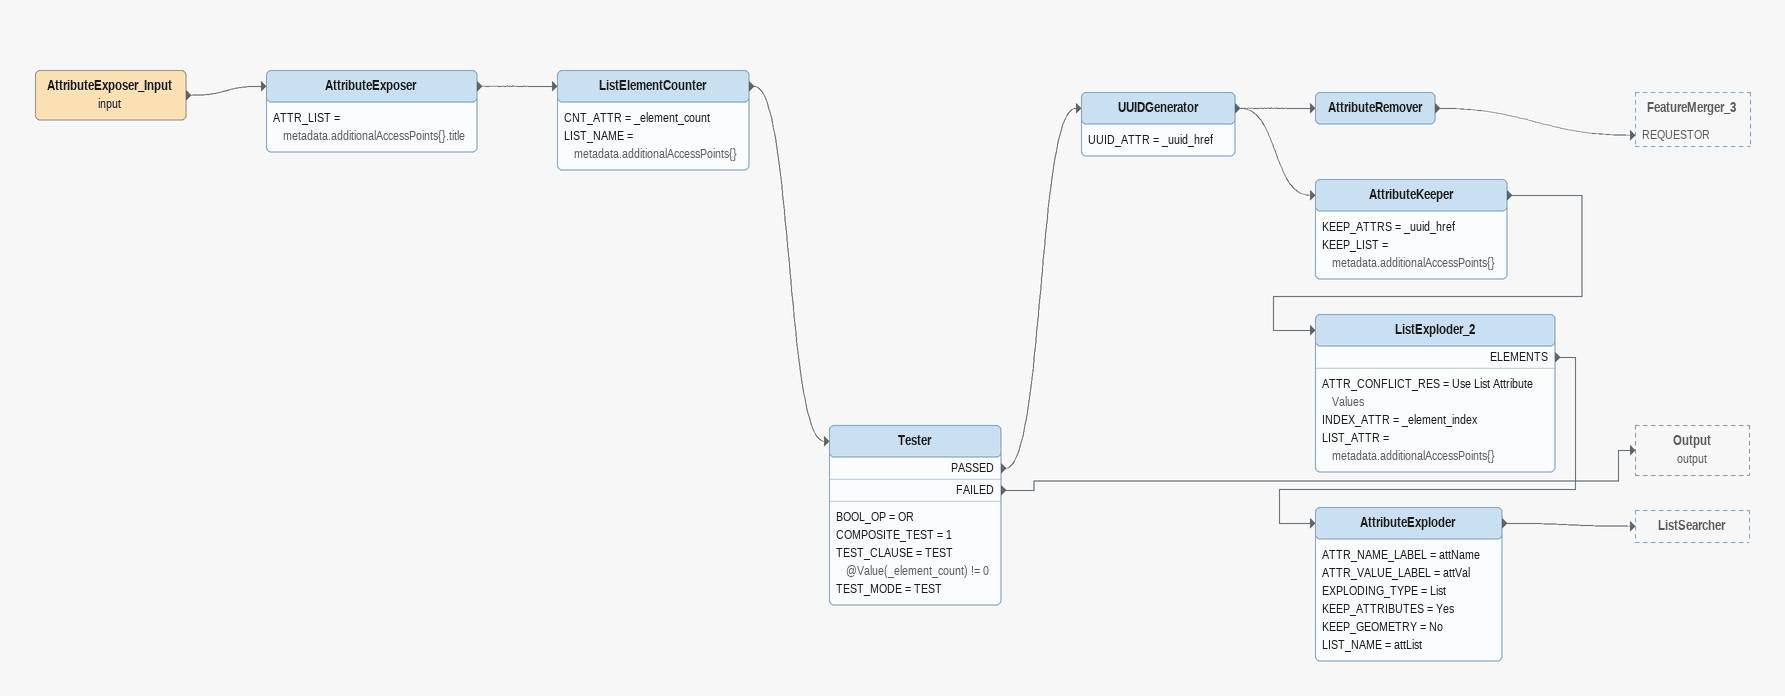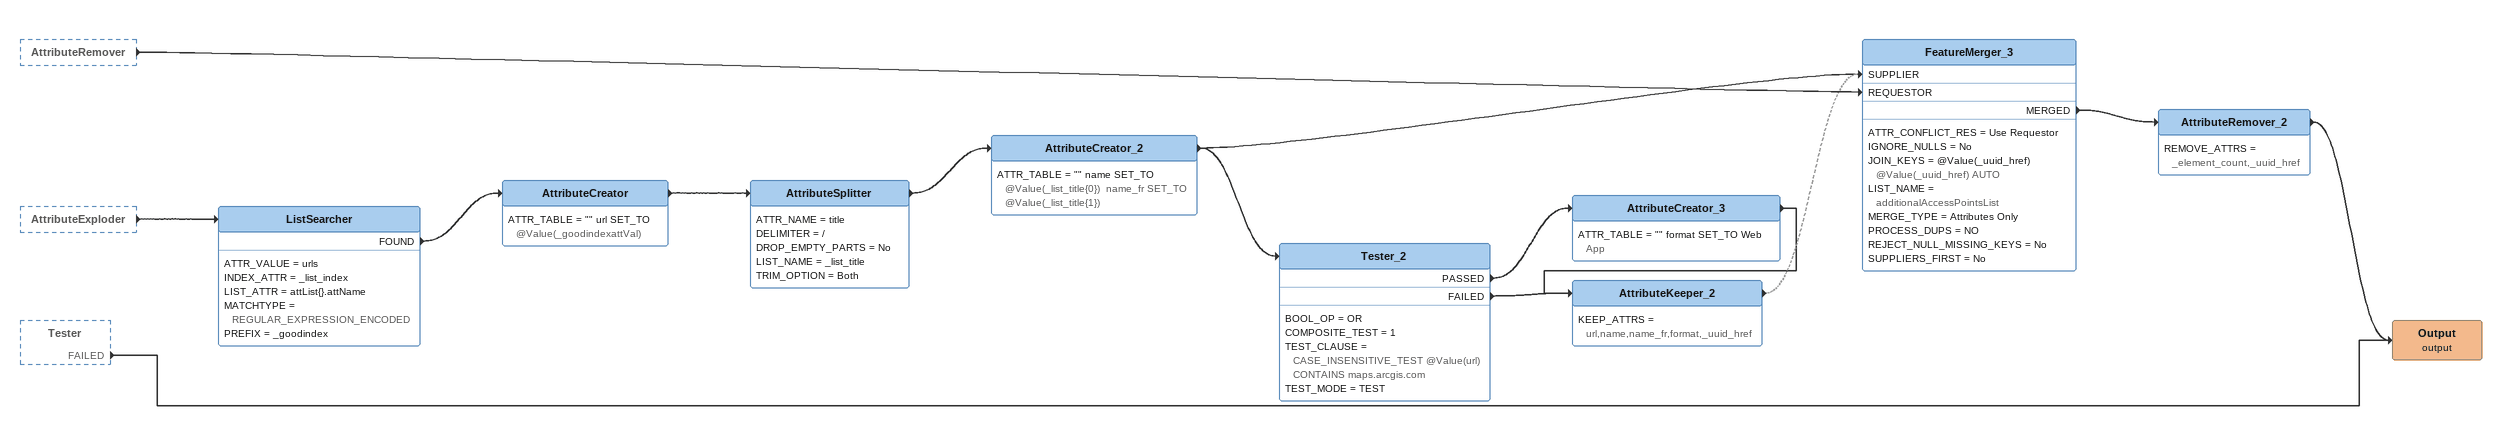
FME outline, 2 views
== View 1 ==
AttributeExposer_Input (input)
    -> AttributeExposer
AttributeExposer
    ATTR_LIST = metadata.additionalAccessPoints{}.title
    -> ListElementCounter
ListElementCounter
    CNT_ATTR = _element_count
    LIST_NAME = metadata.additionalAccessPoints{}
    -> Tester
Tester
    BOOL_OP = OR
    COMPOSITE_TEST = 1
    TEST_CLAUSE = TEST @Value(_element_count) != 0
    TEST_MODE = TEST
    PASSED -> UUIDGenerator
    FAILED -> Output (output)
UUIDGenerator
    UUID_ATTR = _uuid_href
    -> AttributeKeeper
    -> AttributeRemover
AttributeRemover
    -> FeatureMerger_3 [REQUESTOR]
AttributeKeeper
    KEEP_ATTRS = _uuid_href
    KEEP_LIST = metadata.additionalAccessPoints{}
    -> ListExploder_2
ListExploder_2
    ATTR_CONFLICT_RES = Use List Attribute Values
    INDEX_ATTR = _element_index
    LIST_ATTR = metadata.additionalAccessPoints{}
    ELEMENTS -> AttributeExploder
AttributeExploder
    ATTR_NAME_LABEL = attName
    ATTR_VALUE_LABEL = attVal
    EXPLODING_TYPE = List
    KEEP_ATTRIBUTES = Yes
    KEEP_GEOMETRY = No
    LIST_NAME = attList
    -> ListSearcher

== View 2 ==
AttributeRemover [outside]
    -> FeatureMerger_3 [REQUESTOR]
AttributeExploder [outside]
    -> ListSearcher
Tester [outside]
    FAILED -> Output (output)
ListSearcher
    ATTR_VALUE = urls
    INDEX_ATTR = _list_index
    LIST_ATTR = attList{}.attName
    MATCHTYPE = REGULAR_EXPRESSION_ENCODED
    PREFIX = _goodindex
    FOUND -> AttributeCreator
AttributeCreator
    ATTR_TABLE = "" url SET_TO @Value(_goodindexattVal)
    -> AttributeSplitter
AttributeSplitter
    ATTR_NAME = title
    DELIMITER = /
    DROP_EMPTY_PARTS = No
    LIST_NAME = _list_title
    TRIM_OPTION = Both
    -> AttributeCreator_2
AttributeCreator_2
    ATTR_TABLE = "" name SET_TO @Value(_list_title{0})  name_fr SET_TO @Value(_list_title{1})
    -> Tester_2
    -> FeatureMerger_3 [SUPPLIER]
Tester_2
    BOOL_OP = OR
    COMPOSITE_TEST = 1
    TEST_CLAUSE = CASE_INSENSITIVE_TEST @Value(url) CONTAINS maps.arcgis.com
    TEST_MODE = TEST
    PASSED -> AttributeCreator_3
    FAILED -> AttributeKeeper_2
AttributeCreator_3
    ATTR_TABLE = "" format SET_TO Web App
    -> AttributeKeeper_2
AttributeKeeper_2
    KEEP_ATTRS = url,name,name_fr,format,_uuid_href
    -> FeatureMerger_3 [SUPPLIER] [off]
FeatureMerger_3
    ATTR_CONFLICT_RES = Use Requestor
    IGNORE_NULLS = No
    JOIN_KEYS = @Value(_uuid_href) @Value(_uuid_href) AUTO
    LIST_NAME = additionalAccessPointsList
    MERGE_TYPE = Attributes Only
    PROCESS_DUPS = NO
    REJECT_NULL_MISSING_KEYS = No
    SUPPLIERS_FIRST = No
    MERGED -> AttributeRemover_2
AttributeRemover_2
    REMOVE_ATTRS = _element_count,_uuid_href
    -> Output (output)
Output (output)
